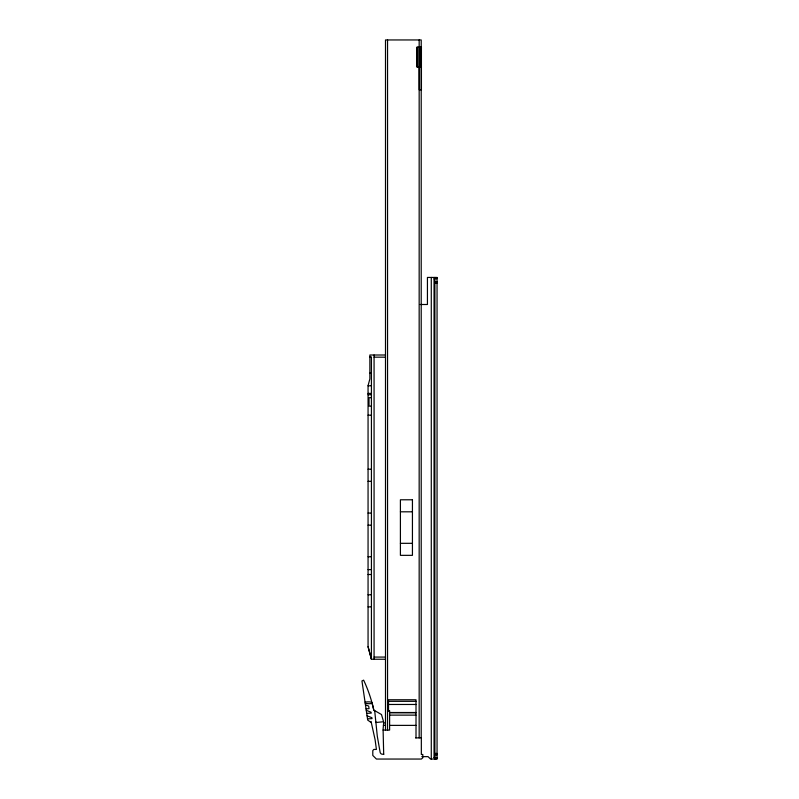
<?xml version="1.0" encoding="UTF-8"?>
<svg xmlns="http://www.w3.org/2000/svg" width="799" height="799" viewBox="0 0 799 799"><rect width="100%" height="100%" fill="white"/><g stroke="black" fill="none" stroke-linecap="round" stroke-linejoin="round"><path stroke-width="1.2" d="M366.042 708.843L369.058 708.663L368.679 706.086L365.453 704.808M366.711 713.377L371.225 713.117L371.096 712.219L366.262 710.301M367.52 718.87L372.034 718.611L371.905 717.712L367.071 715.794M421.423 67.006L416.788 67.006L416.788 47.161L421.423 47.161L421.423 89.858L419.255 89.858L419.255 47.161M434.886 277.842L437.053 277.842M437.053 278.651L434.047 278.651L434.047 757.851L437.053 757.851M434.886 281.657L437.053 281.657M434.886 283.046L437.053 283.046M420.214 304.499L427.435 304.499L427.435 277.443L437.053 277.443L437.053 759.05L430.541 759.05L428.054 756.643L421.822 756.643M385.498 355.006L369.867 355.006L369.867 378.936L368.059 385.667L368.059 646.681L370.846 657.078M369.867 356.913L371.425 356.913L371.425 659.245L385.498 659.245M374.072 357.173L385.498 357.173M369.867 373.153L371.425 373.153M368.059 385.777L371.425 385.777M368.059 393.428L371.425 393.428M368.059 394.736L371.425 394.736M371.425 397.702L369.018 397.702L369.018 406.102L371.425 406.102M368.059 415.18L371.425 415.18M368.059 469.193L371.425 469.193M368.059 481.318L371.425 481.318M400.409 511.809L412.434 511.809M368.059 513.078L371.425 513.078M368.059 525.163L371.425 525.163M400.409 543.32L412.434 543.32M368.059 556.753L371.425 556.753M368.059 569.607L371.425 569.607M368.059 574.511L371.425 574.511M368.059 594.786L371.425 594.786M368.059 606.87L371.425 606.87M374.072 657.078L385.498 657.078M388.534 701.332L416.009 701.332M365.053 702.121C373.672 700.723 375.33 704.988 365.233 703.31M388.534 704.468L416.009 704.468M388.534 710.88L389.612 710.95M389.612 712.518L416.009 712.518M389.612 712.728L416.009 712.728M389.612 715.125L416.009 715.125M383.43 725.332L385.498 725.332M389.612 725.382L416.009 725.382M383.091 730.096L389.612 730.096L389.612 710.88M415.52 737.886L421.333 737.886L421.333 754.476L422.811 754.476L422.811 757.792L421.373 759.05L376.409 759.05L372.793 755.445L372.793 750.631L373.802 749.432L376.419 749.432L375.071 739.574L371.036 721.367M434.886 753.447L437.053 753.447M383.8 754.236L382.491 754.236A2.407 2.407 0 0 1 380.124 752.249L377.298 736.229L374.681 710.611M434.886 754.845L437.053 754.845M434.886 758.651L437.053 758.651M385.498 723.035L383.66 722.755L383.091 729.247L383.69 754.236M371.145 722.516L367.7 720.089L361.947 680.958L363.635 680.159A139.495 139.495 0 0 1 373.782 710.091L381.483 714.536L383.59 721.737L375.9 722.506L375.8 721.777M368.059 646.681L371.425 659.205L370.996 657.647M434.886 277.443L434.886 278.651M434.886 759.05L434.886 279.49A7.451 3.615 90 0 0 434.047 278.851M431.28 277.443L431.28 759.05M421.213 737.886L421.213 39.95L385.498 39.95L385.498 730.096M420.793 47.161L420.793 67.006M419.165 39.95L419.165 737.886M417.418 47.161L417.418 67.006M416.009 737.886L416.009 699.764L388.534 699.764L388.534 710.95M387.545 39.95L387.545 730.406M374.072 355.006L374.072 659.245M434.886 757.013A7.451 3.615 90 0 1 434.047 757.642M372.244 703.709A167.62 152.749 -8.4 0 1 373.782 710.091M412.434 499.784L400.409 499.784L400.409 555.345L412.434 555.345L412.434 499.784"/></g></svg>
